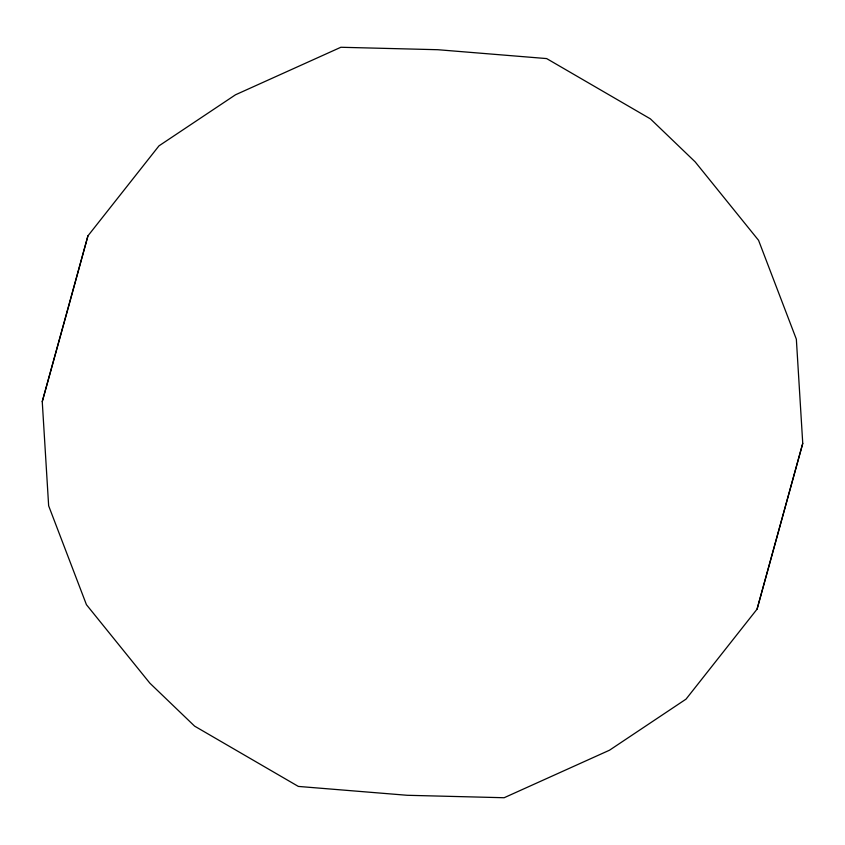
<?xml version="1.0" encoding="UTF-8"?>
<svg xmlns="http://www.w3.org/2000/svg" width="845" height="845" viewBox="0 0 845 845"><rect width="100%" height="100%" fill="white"/><g stroke="black" fill="none" stroke-linecap="round" stroke-linejoin="round"><path stroke-width="1.27" d="M42.25 401.597L87.933 235.861L158.976 145.858L235.48 94.798L340.862 47.267L437.816 49.718L546.652 58.58L650.396 118.87L695.139 161.839L758.567 240.329L796.349 339.194L802.75 443.403L757.067 609.139L686.024 699.142L609.52 750.202L504.138 797.733L407.184 795.282L298.348 786.42L194.603 726.13L149.861 683.161L86.433 604.671L48.651 505.806L42.25 401.597L67.864 309.185M68.213 307.918L87.933 235.861M757.067 609.139L802.75 443.403"/></g></svg>
